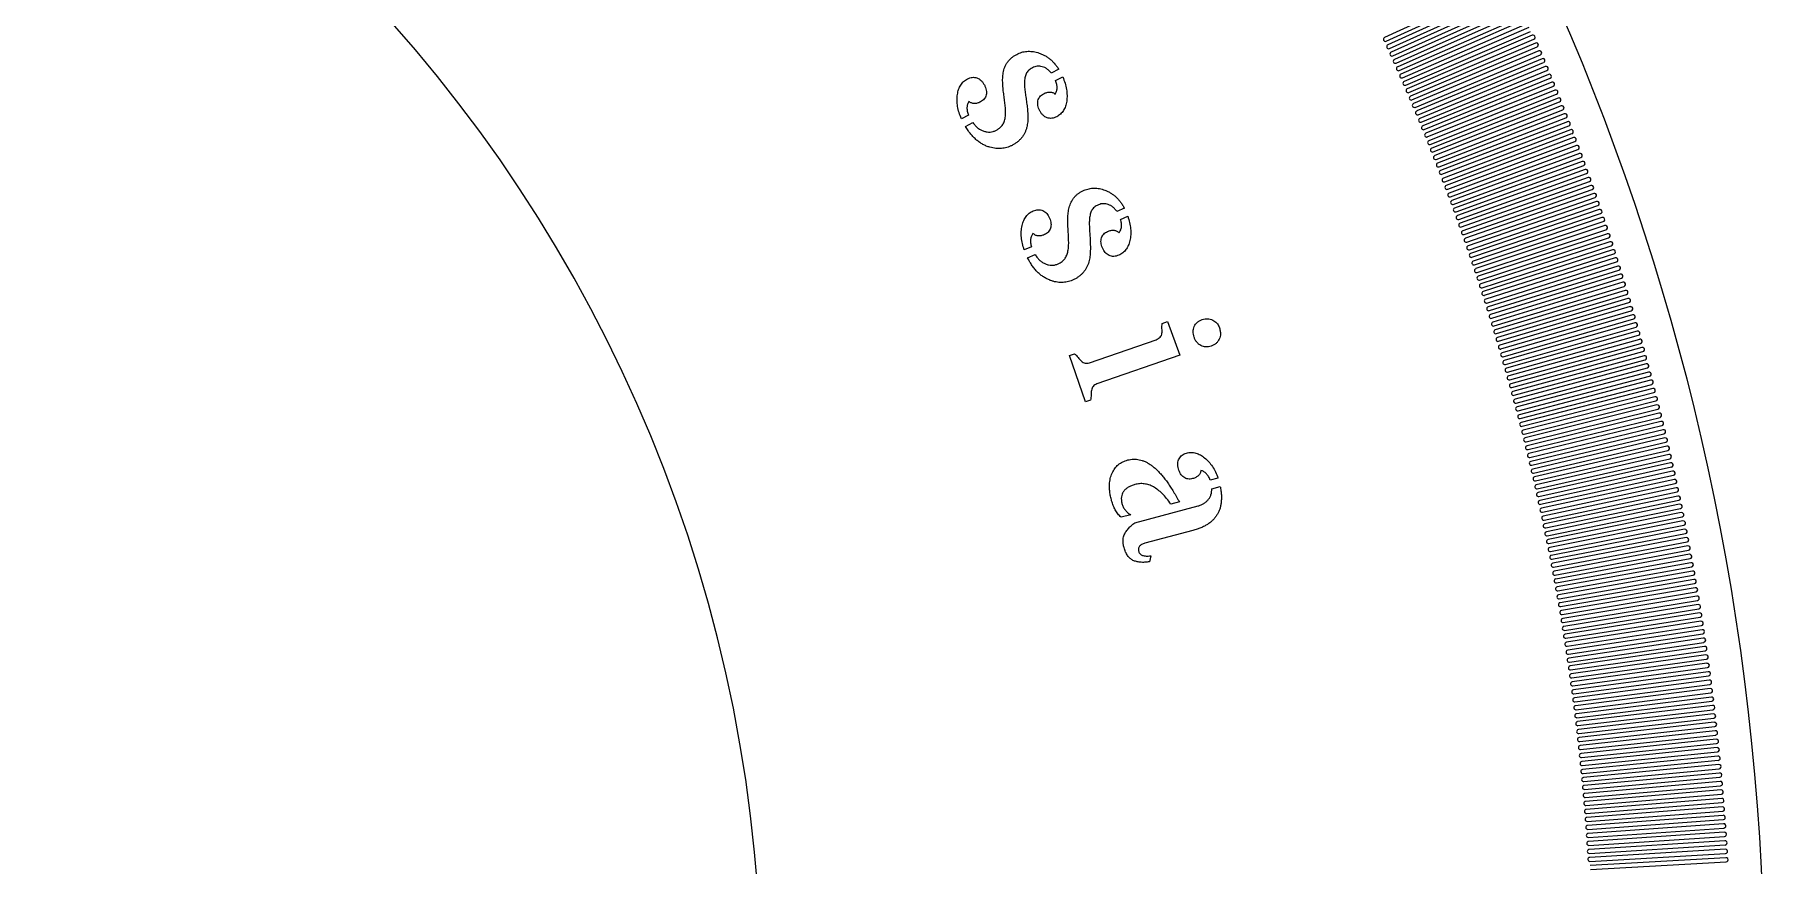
# Model space of a CAD drawing. Header units: millimetres. Extents: x -37.9 to 37.9, y -37.9 to 37.9.
# Drawn here: x 11.34 to 37.9, y 2 to 14.76 of the extents above; entities that cross this region are included whole.
import ezdxf

# ---------------------------------------------------------------- set-up
doc = ezdxf.new("R2010")
doc.units = ezdxf.units.MM

msp = doc.modelspace()

# ---------------------------------------------------------------- linework, layer by layer
at = {"color": 7, "linetype": 'Continuous', "lineweight": 15}
for p, q in [((33.962, 15.585), (32.066, 14.715)), ((32.091, 14.659), (33.989, 15.526)), ((34.016, 15.466), (32.117, 14.603)), ((32.142, 14.547), (34.043, 15.407)), ((34.07, 15.347), (32.168, 14.49)), ((32.193, 14.434), (34.097, 15.288)), ((34.124, 15.228), (32.218, 14.378)), ((32.243, 14.322), (34.15, 15.169)), ((34.176, 15.109), (32.268, 14.266)), ((32.293, 14.209), (34.203, 15.05)), ((34.229, 14.99), (32.318, 14.153)), ((32.342, 14.096), (34.255, 14.93)), ((34.281, 14.87), (32.367, 14.04)), ((32.391, 13.983), (34.307, 14.81)), ((34.333, 14.751), (32.416, 13.927)), ((32.44, 13.87), (34.359, 14.691)), ((34.384, 14.631), (32.464, 13.814)), ((32.488, 13.757), (34.41, 14.571)), ((34.435, 14.51), (32.512, 13.7)), ((32.536, 13.643), (34.46, 14.45)), ((34.485, 14.39), (32.56, 13.587)), ((27.062, 14.23), (26.948, 14.17)), ((27.015, 14.053), (27.124, 14.11)), ((32.583, 13.53), (34.51, 14.33)), ((34.535, 14.27), (32.607, 13.473)), ((32.63, 13.416), (34.56, 14.209)), ((34.585, 14.149), (32.654, 13.359)), ((32.677, 13.302), (34.61, 14.089)), ((34.634, 14.028), (32.7, 13.245)), ((32.723, 13.188), (34.659, 13.968)), ((34.683, 13.907), (32.746, 13.131)), ((32.769, 13.074), (34.707, 13.847)), ((34.731, 13.786), (32.792, 13.016)), ((32.815, 12.959), (34.755, 13.726)), ((34.779, 13.665), (32.837, 12.902)), ((32.86, 12.844), (34.803, 13.604)), ((25.677, 13.525), (25.568, 13.468)), ((25.63, 13.349), (25.744, 13.408)), ((34.827, 13.543), (32.882, 12.787)), ((32.904, 12.73), (34.85, 13.483)), ((34.874, 13.422), (32.926, 12.672)), ((32.948, 12.615), (34.897, 13.361)), ((34.92, 13.3), (32.97, 12.557)), ((32.992, 12.5), (34.944, 13.239)), ((34.967, 13.178), (33.014, 12.442)), ((33.036, 12.384), (34.99, 13.117)), ((35.012, 13.056), (33.057, 12.327)), ((33.079, 12.269), (35.035, 12.995)), ((35.058, 12.933), (33.1, 12.211)), ((33.121, 12.153), (35.08, 12.872)), ((35.103, 12.811), (33.143, 12.096)), ((33.164, 12.038), (35.125, 12.75)), ((35.147, 12.688), (33.185, 11.98)), ((33.205, 11.922), (35.169, 12.627)), ((35.191, 12.566), (33.226, 11.864)), ((33.247, 11.806), (35.213, 12.504)), ((35.235, 12.443), (33.267, 11.748)), ((33.288, 11.69), (35.257, 12.381)), ((35.278, 12.32), (33.308, 11.632)), ((33.328, 11.574), (35.3, 12.258)), ((28.072, 12.094), (27.955, 12.044)), ((28.012, 11.923), (28.124, 11.971)), ((35.321, 12.196), (33.349, 11.515)), ((33.369, 11.457), (35.342, 12.135)), ((35.363, 12.073), (33.389, 11.399)), ((33.408, 11.341), (35.384, 12.011)), ((35.405, 11.95), (33.428, 11.282)), ((33.448, 11.224), (35.426, 11.888)), ((35.447, 11.826), (33.467, 11.166)), ((33.487, 11.107), (35.467, 11.764)), ((35.488, 11.702), (33.506, 11.049)), ((26.645, 11.502), (26.532, 11.454)), ((33.525, 10.99), (35.508, 11.64)), ((35.528, 11.578), (33.544, 10.932)), ((33.564, 10.873), (35.549, 11.516)), ((35.569, 11.454), (33.582, 10.814)), ((26.585, 11.331), (26.702, 11.381)), ((33.601, 10.756), (35.589, 11.392)), ((35.608, 11.33), (33.62, 10.697)), ((33.639, 10.638), (35.628, 11.268)), ((35.648, 11.205), (33.657, 10.58)), ((33.676, 10.521), (35.667, 11.143)), ((35.687, 11.081), (33.694, 10.462)), ((33.712, 10.403), (35.706, 11.019)), ((35.725, 10.956), (33.73, 10.345)), ((33.748, 10.286), (35.744, 10.894)), ((35.763, 10.832), (33.766, 10.227)), ((33.784, 10.168), (35.782, 10.769)), ((35.801, 10.707), (33.802, 10.109)), ((33.819, 10.05), (35.819, 10.644)), ((35.838, 10.582), (33.837, 9.991)), ((33.854, 9.932), (35.856, 10.519)), ((35.875, 10.456), (33.871, 9.873)), ((33.888, 9.813), (35.893, 10.394)), ((28.651, 10.324), (28.735, 10.353)), ((28.735, 10.353), (28.924, 9.836)), ((35.911, 10.331), (33.906, 9.754)), ((33.923, 9.695), (35.929, 10.268)), ((35.947, 10.206), (33.939, 9.636)), ((33.956, 9.577), (35.964, 10.143)), ((27.226, 9.831), (27.307, 9.859)), ((27.472, 9.12), (27.226, 9.831)), ((27.535, 9.72), (28.558, 10.074)), ((28.924, 9.836), (27.648, 9.395)), ((35.982, 10.08), (33.973, 9.517)), ((33.989, 9.458), (36, 10.017)), ((36.017, 9.955), (34.006, 9.399)), ((34.022, 9.339), (36.034, 9.892)), ((36.052, 9.829), (34.038, 9.28)), ((34.055, 9.221), (36.069, 9.766)), ((36.086, 9.703), (34.071, 9.161)), ((34.087, 9.102), (36.103, 9.64)), ((36.119, 9.577), (34.102, 9.042)), ((34.118, 8.983), (36.136, 9.514)), ((36.153, 9.451), (34.134, 8.923)), ((34.149, 8.863), (36.169, 9.388)), ((36.185, 9.324), (34.165, 8.804)), ((27.553, 9.148), (27.472, 9.12)), ((34.18, 8.744), (36.202, 9.261)), ((36.218, 9.198), (34.195, 8.684)), ((34.21, 8.625), (36.234, 9.135)), ((36.25, 9.072), (34.225, 8.565)), ((34.24, 8.505), (36.265, 9.008)), ((36.281, 8.945), (34.255, 8.446)), ((34.27, 8.386), (36.297, 8.882)), ((36.312, 8.818), (34.284, 8.326)), ((34.299, 8.266), (36.327, 8.755)), ((36.343, 8.692), (34.313, 8.206)), ((34.327, 8.146), (36.358, 8.628)), ((36.373, 8.565), (34.342, 8.086)), ((34.356, 8.026), (36.388, 8.501)), ((36.402, 8.438), (34.37, 7.966)), ((34.383, 7.906), (36.417, 8.374)), ((36.432, 8.31), (34.397, 7.846)), ((34.411, 7.786), (36.446, 8.247)), ((36.46, 8.183), (34.424, 7.726)), ((34.438, 7.666), (36.475, 8.12)), ((36.489, 8.056), (34.451, 7.606)), ((34.464, 7.546), (36.503, 7.992)), ((29.508, 7.949), (29.39, 7.918)), ((29.414, 7.785), (29.542, 7.819)), ((36.517, 7.929), (34.477, 7.486)), ((34.49, 7.426), (36.53, 7.865)), ((36.544, 7.801), (34.503, 7.365)), ((34.516, 7.305), (36.558, 7.737)), ((28.232, 7.264), (29.203, 7.521)), ((28.916, 7.584), (28.785, 7.549)), ((36.571, 7.673), (34.529, 7.245)), ((34.541, 7.185), (36.584, 7.61)), ((36.598, 7.546), (34.554, 7.124)), ((34.566, 7.064), (36.611, 7.482)), ((28.168, 7.386), (28.02, 7.347)), ((36.624, 7.418), (34.579, 7.004)), ((34.591, 6.943), (36.637, 7.354)), ((36.649, 7.29), (34.603, 6.883)), ((34.615, 6.823), (36.662, 7.226)), ((29.124, 7.144), (28.386, 6.949)), ((36.675, 7.162), (34.627, 6.762)), ((34.638, 6.702), (36.687, 7.098)), ((36.699, 7.034), (34.65, 6.641)), ((34.662, 6.581), (36.712, 6.97)), ((28.477, 6.754), (28.456, 6.663)), ((36.724, 6.906), (34.673, 6.52)), ((34.684, 6.46), (36.736, 6.842)), ((36.748, 6.778), (34.696, 6.399)), ((34.707, 6.339), (36.759, 6.713)), ((36.771, 6.649), (34.718, 6.278)), ((34.729, 6.217), (36.783, 6.585)), ((36.794, 6.521), (34.739, 6.157)), ((34.75, 6.096), (36.805, 6.457)), ((36.817, 6.392), (34.761, 6.035)), ((34.771, 5.975), (36.828, 6.328)), ((36.839, 6.264), (34.782, 5.914)), ((34.792, 5.853), (36.85, 6.2)), ((36.86, 6.135), (34.802, 5.793)), ((34.812, 5.732), (36.871, 6.071)), ((36.881, 6.007), (34.822, 5.671)), ((34.832, 5.61), (36.892, 5.942)), ((36.902, 5.878), (34.842, 5.55)), ((34.851, 5.489), (36.912, 5.813)), ((36.922, 5.749), (34.861, 5.428)), ((34.87, 5.367), (36.932, 5.684)), ((36.942, 5.62), (34.879, 5.306)), ((34.889, 5.245), (36.952, 5.555)), ((36.962, 5.491), (34.898, 5.184)), ((34.907, 5.123), (36.971, 5.426)), ((36.981, 5.362), (34.916, 5.063)), ((34.924, 5.002), (36.99, 5.297)), ((36.999, 5.233), (34.933, 4.941)), ((34.942, 4.88), (37.008, 5.168)), ((37.017, 5.104), (34.95, 4.819)), ((34.959, 4.758), (37.026, 5.039)), ((37.035, 4.974), (34.967, 4.697)), ((34.975, 4.636), (37.043, 4.91)), ((37.052, 4.845), (34.983, 4.575)), ((34.991, 4.513), (37.06, 4.78)), ((37.069, 4.716), (34.999, 4.452)), ((35.006, 4.391), (37.077, 4.651)), ((37.085, 4.586), (35.014, 4.33)), ((35.022, 4.269), (37.093, 4.522)), ((37.101, 4.457), (35.029, 4.208)), ((35.036, 4.147), (37.108, 4.392)), ((37.116, 4.327), (35.043, 4.086)), ((35.05, 4.024), (37.123, 4.263)), ((37.131, 4.198), (35.057, 3.963)), ((35.064, 3.902), (37.138, 4.133)), ((37.145, 4.068), (35.071, 3.841)), ((35.078, 3.78), (37.152, 4.003)), ((37.159, 3.938), (35.084, 3.718)), ((35.091, 3.657), (37.166, 3.874)), ((37.173, 3.809), (35.097, 3.596)), ((35.103, 3.535), (37.179, 3.744)), ((37.186, 3.679), (35.109, 3.473)), ((35.115, 3.412), (37.192, 3.614)), ((37.198, 3.549), (35.121, 3.351)), ((35.127, 3.29), (37.205, 3.484)), ((37.211, 3.419), (35.133, 3.228)), ((35.138, 3.167), (37.217, 3.354)), ((37.222, 3.289), (35.144, 3.106)), ((35.149, 3.044), (37.228, 3.224)), ((37.234, 3.159), (35.154, 2.983)), ((35.16, 2.922), (37.239, 3.094)), ((37.244, 3.029), (35.165, 2.86)), ((35.17, 2.799), (37.25, 2.964)), ((37.255, 2.899), (35.174, 2.737)), ((35.179, 2.676), (37.26, 2.834)), ((37.265, 2.769), (35.184, 2.615)), ((35.188, 2.553), (37.269, 2.704)), ((37.274, 2.639), (35.193, 2.492)), ((35.197, 2.43), (37.279, 2.574)), ((37.283, 2.509), (35.201, 2.369)), ((35.205, 2.307), (37.287, 2.444)), ((37.292, 2.379), (35.209, 2.246)), ((35.213, 2.185), (37.296, 2.314)), ((37.3, 2.249), (35.217, 2.123)), ((35.22, 2.062), (37.304, 2.184)), ((37.307, 2.118), (35.224, 2)), ((35.227, 1.939), (37.311, 2.053))]:
    msp.add_line(p, q, dxfattribs=at)
msp.add_circle((0, 0), 37.9, dxfattribs=at)
for centre, radius, start, end in [((0, 0), 22.5, 272.5473, 267.4527), ((32.079, 14.687), 0.0308, 114.65, 294.55), ((34.346, 14.721), 0.0326, 293.15, 113.25), ((34.397, 14.601), 0.0326, 292.95, 113.05), ((32.13, 14.575), 0.0308, 114.45, 294.35), ((32.18, 14.462), 0.0308, 114.25, 294.15), ((32.231, 14.35), 0.0308, 114.05, 293.95), ((34.448, 14.48), 0.0326, 292.75, 112.85), ((34.498, 14.36), 0.0326, 292.55, 112.65), ((32.28, 14.237), 0.0308, 113.85, 293.75), ((32.33, 14.125), 0.0308, 113.65, 293.55), ((34.548, 14.24), 0.0326, 292.35, 112.45), ((34.597, 14.119), 0.0326, 292.15, 112.25), ((32.379, 14.012), 0.0308, 113.45, 293.35), ((32.428, 13.899), 0.0308, 113.25, 293.15), ((34.646, 13.998), 0.0326, 291.95, 112.05), ((34.695, 13.877), 0.0326, 291.75, 111.85), ((32.476, 13.785), 0.0308, 113.05, 292.95), ((32.524, 13.672), 0.0308, 112.85, 292.75), ((32.572, 13.558), 0.0308, 112.65, 292.55), ((34.743, 13.756), 0.0326, 291.55, 111.65), ((34.791, 13.634), 0.0326, 291.35, 111.45), ((32.619, 13.444), 0.0308, 112.45, 292.35), ((32.665, 13.331), 0.0308, 112.25, 292.15), ((34.839, 13.513), 0.0326, 291.15, 111.25), ((34.885, 13.391), 0.0326, 290.95, 111.05), ((34.932, 13.269), 0.0326, 290.75, 110.85), ((32.712, 13.216), 0.0308, 112.05, 291.95), ((32.758, 13.102), 0.0308, 111.85, 291.75), ((34.978, 13.147), 0.0326, 290.55, 110.65), ((35.024, 13.025), 0.0326, 290.35, 110.45), ((32.803, 12.988), 0.0308, 111.65, 291.55), ((32.848, 12.873), 0.0308, 111.45, 291.35), ((32.893, 12.758), 0.0308, 111.25, 291.15), ((35.069, 12.903), 0.0326, 290.15, 110.25), ((35.114, 12.78), 0.0326, 289.95, 110.05), ((32.937, 12.644), 0.0308, 111.05, 290.95), ((32.981, 12.528), 0.0308, 110.85, 290.75), ((35.158, 12.658), 0.0326, 289.75, 109.85), ((35.202, 12.535), 0.0326, 289.55, 109.65), ((33.025, 12.413), 0.0308, 110.65, 290.55), ((33.068, 12.298), 0.0308, 110.45, 290.35), ((35.246, 12.412), 0.0326, 289.35, 109.45), ((35.289, 12.289), 0.0326, 289.15, 109.25), ((33.111, 12.182), 0.0308, 110.25, 290.15), ((33.153, 12.067), 0.0308, 110.05, 289.95), ((33.195, 11.951), 0.0308, 109.85, 289.75), ((35.332, 12.166), 0.0326, 288.95, 109.05), ((35.374, 12.042), 0.0326, 288.75, 108.85), ((33.237, 11.835), 0.0308, 109.65, 289.55), ((33.278, 11.719), 0.0308, 109.45, 289.35), ((35.416, 11.919), 0.0326, 288.55, 108.65), ((35.457, 11.795), 0.0326, 288.35, 108.45), ((35.498, 11.671), 0.0326, 288.15, 108.25), ((33.318, 11.603), 0.0308, 109.25, 289.15), ((33.359, 11.486), 0.0308, 109.05, 288.95), ((35.539, 11.547), 0.0326, 287.95, 108.05), ((35.579, 11.423), 0.0326, 287.75, 107.85), ((33.399, 11.37), 0.0308, 108.85, 288.75), ((33.438, 11.253), 0.0308, 108.65, 288.55), ((33.477, 11.136), 0.0308, 108.45, 288.35), ((35.618, 11.299), 0.0326, 287.55, 107.65), ((35.657, 11.174), 0.0326, 287.35, 107.45), ((33.516, 11.019), 0.0308, 108.25, 288.15), ((33.554, 10.902), 0.0308, 108.05, 287.95), ((35.696, 11.05), 0.0326, 287.15, 107.25), ((35.735, 10.925), 0.0326, 286.95, 107.05), ((33.592, 10.785), 0.0308, 107.85, 287.75), ((33.629, 10.668), 0.0308, 107.65, 287.55), ((35.773, 10.8), 0.0326, 286.75, 106.85), ((35.81, 10.675), 0.0326, 286.55, 106.65), ((33.666, 10.55), 0.0308, 107.45, 287.35), ((33.703, 10.433), 0.0308, 107.25, 287.15), ((35.847, 10.55), 0.0326, 286.35, 106.45), ((35.884, 10.425), 0.0326, 286.15, 106.25), ((33.739, 10.315), 0.0308, 107.05, 286.95), ((33.775, 10.197), 0.0308, 106.85, 286.75), ((33.81, 10.079), 0.0308, 106.65, 286.55), ((35.92, 10.3), 0.0326, 285.95, 106.05), ((35.956, 10.174), 0.0326, 285.75, 105.85), ((33.845, 9.961), 0.0308, 106.45, 286.35), ((33.88, 9.843), 0.0308, 106.25, 286.15), ((35.991, 10.049), 0.0326, 285.55, 105.65), ((36.026, 9.923), 0.0326, 285.35, 105.45), ((36.06, 9.797), 0.0326, 285.15, 105.25), ((33.914, 9.725), 0.0308, 106.05, 285.95), ((33.948, 9.606), 0.0308, 105.85, 285.75), ((36.094, 9.671), 0.0326, 284.95, 105.05), ((36.128, 9.545), 0.0326, 284.75, 104.85), ((33.981, 9.488), 0.0308, 105.65, 285.55), ((34.014, 9.369), 0.0308, 105.45, 285.35), ((36.161, 9.419), 0.0326, 284.55, 104.65), ((36.193, 9.293), 0.0326, 284.35, 104.45), ((34.047, 9.25), 0.0308, 105.25, 285.15), ((34.079, 9.131), 0.0308, 105.05, 284.95), ((34.11, 9.012), 0.0308, 104.85, 284.75), ((36.226, 9.166), 0.0326, 284.15, 104.25), ((36.257, 9.04), 0.0326, 283.95, 104.05), ((34.142, 8.893), 0.0308, 104.65, 284.55), ((34.172, 8.774), 0.0308, 104.45, 284.35), ((36.289, 8.913), 0.0326, 283.75, 103.85), ((36.32, 8.787), 0.0326, 283.55, 103.65), ((34.203, 8.655), 0.0308, 104.25, 284.15), ((34.233, 8.535), 0.0308, 104.05, 283.95), ((36.35, 8.66), 0.0326, 283.35, 103.45), ((36.38, 8.533), 0.0326, 283.15, 103.25), ((34.262, 8.416), 0.0308, 103.85, 283.75), ((34.292, 8.296), 0.0308, 103.65, 283.55), ((36.41, 8.406), 0.0326, 282.95, 103.05), ((36.439, 8.279), 0.0326, 282.75, 102.85), ((34.32, 8.176), 0.0308, 103.45, 283.35), ((34.349, 8.056), 0.0308, 103.25, 283.15), ((36.467, 8.151), 0.0326, 282.55, 102.65), ((36.496, 8.024), 0.0326, 282.35, 102.45), ((34.377, 7.936), 0.0308, 103.05, 282.95), ((34.404, 7.816), 0.0308, 102.85, 282.75), ((34.431, 7.696), 0.0308, 102.65, 282.55), ((36.523, 7.897), 0.0326, 282.15, 102.25), ((36.551, 7.769), 0.0326, 281.95, 102.05), ((34.458, 7.576), 0.0308, 102.45, 282.35), ((34.484, 7.456), 0.0308, 102.25, 282.15), ((36.578, 7.641), 0.0326, 281.75, 101.85), ((36.604, 7.514), 0.0326, 281.55, 101.65), ((34.51, 7.335), 0.0308, 102.05, 281.95), ((34.535, 7.215), 0.0308, 101.85, 281.75), ((36.63, 7.386), 0.0326, 281.35, 101.45), ((36.656, 7.258), 0.0326, 281.15, 101.25), ((34.56, 7.094), 0.0308, 101.65, 281.55), ((34.585, 6.974), 0.0308, 101.45, 281.35), ((36.681, 7.13), 0.0326, 280.95, 101.05), ((36.706, 7.002), 0.0326, 280.75, 100.85), ((34.609, 6.853), 0.0308, 101.25, 281.15), ((34.633, 6.732), 0.0308, 101.05, 280.95), ((36.73, 6.874), 0.0326, 280.55, 100.65), ((36.753, 6.746), 0.0326, 280.35, 100.45), ((36.777, 6.617), 0.0326, 280.15, 100.25), ((34.656, 6.611), 0.0308, 100.85, 280.75), ((34.679, 6.49), 0.0308, 100.65, 280.55), ((34.701, 6.369), 0.0308, 100.45, 280.35), ((36.8, 6.489), 0.0326, 279.95, 100.05), ((36.822, 6.36), 0.0326, 279.75, 99.85), ((34.723, 6.248), 0.0308, 100.25, 280.15), ((34.745, 6.126), 0.0308, 100.05, 279.95), ((36.844, 6.232), 0.0326, 279.55, 99.65), ((36.866, 6.103), 0.0326, 279.35, 99.45), ((34.766, 6.005), 0.0308, 99.85, 279.75), ((34.787, 5.884), 0.0308, 99.65, 279.55), ((36.887, 5.974), 0.0326, 279.15, 99.25), ((36.907, 5.846), 0.0326, 278.95, 99.05), ((34.807, 5.762), 0.0308, 99.45, 279.35), ((34.827, 5.641), 0.0308, 99.25, 279.15), ((36.928, 5.717), 0.0326, 278.75, 98.85), ((36.947, 5.588), 0.0326, 278.55, 98.65), ((34.846, 5.519), 0.0308, 99.05, 278.95), ((34.865, 5.397), 0.0308, 98.85, 278.75), ((36.967, 5.459), 0.0326, 278.35, 98.45), ((36.985, 5.33), 0.0326, 278.15, 98.25), ((34.884, 5.276), 0.0308, 98.65, 278.55), ((34.902, 5.154), 0.0308, 98.45, 278.35), ((34.92, 5.032), 0.0308, 98.25, 278.15), ((37.004, 5.201), 0.0326, 277.95, 98.05), ((37.022, 5.071), 0.0326, 277.75, 97.85), ((34.937, 4.91), 0.0308, 98.05, 277.95), ((34.954, 4.788), 0.0308, 97.85, 277.75), ((37.039, 4.942), 0.0326, 277.55, 97.65), ((37.056, 4.813), 0.0326, 277.35, 97.45), ((34.971, 4.666), 0.0308, 97.65, 277.55), ((34.987, 4.544), 0.0308, 97.45, 277.35), ((37.073, 4.683), 0.0326, 277.15, 97.25), ((37.089, 4.554), 0.0326, 276.95, 97.05), ((35.003, 4.422), 0.0308, 97.25, 277.15), ((35.018, 4.3), 0.0308, 97.05, 276.95), ((37.105, 4.424), 0.0326, 276.75, 96.85), ((37.12, 4.295), 0.0326, 276.55, 96.65), ((35.033, 4.177), 0.0308, 96.85, 276.75), ((35.047, 4.055), 0.0308, 96.65, 276.55), ((37.135, 4.165), 0.0326, 276.35, 96.45), ((37.149, 4.036), 0.0326, 276.15, 96.25), ((35.061, 3.933), 0.0308, 96.45, 276.35), ((35.074, 3.81), 0.0308, 96.25, 276.15), ((37.163, 3.906), 0.0326, 275.95, 96.05), ((37.176, 3.776), 0.0326, 275.75, 95.85), ((35.088, 3.688), 0.0308, 96.05, 275.95), ((35.1, 3.565), 0.0308, 95.85, 275.75), ((35.112, 3.443), 0.0308, 95.65, 275.55), ((37.189, 3.646), 0.0326, 275.55, 95.65), ((37.202, 3.517), 0.0326, 275.35, 95.45), ((35.124, 3.32), 0.0308, 95.45, 275.35), ((35.136, 3.198), 0.0308, 95.25, 275.15), ((37.214, 3.387), 0.0326, 275.15, 95.25), ((37.225, 3.257), 0.0326, 274.95, 95.05), ((35.147, 3.075), 0.0308, 95.05, 274.95), ((35.157, 2.952), 0.0308, 94.85, 274.75), ((37.236, 3.127), 0.0326, 274.75, 94.85), ((37.247, 2.997), 0.0326, 274.55, 94.65), ((35.167, 2.829), 0.0308, 94.65, 274.55), ((35.177, 2.707), 0.0308, 94.45, 274.35), ((37.257, 2.867), 0.0326, 274.35, 94.45), ((37.267, 2.737), 0.0326, 274.15, 94.25), ((35.186, 2.584), 0.0308, 94.25, 274.15), ((35.195, 2.461), 0.0308, 94.05, 273.95), ((37.276, 2.607), 0.0326, 273.95, 94.05), ((37.285, 2.476), 0.0326, 273.75, 93.85), ((35.203, 2.338), 0.0308, 93.85, 273.75), ((35.211, 2.215), 0.0308, 93.65, 273.55), ((37.294, 2.346), 0.0326, 273.55, 93.65), ((37.302, 2.216), 0.0326, 273.35, 93.45), ((35.219, 2.092), 0.0308, 93.45, 273.35), ((37.309, 2.086), 0.0326, 273.15, 93.25)]:
    msp.add_arc(centre, radius, start, end, dxfattribs=at)
for points, knots in [([(26.215, 14.195), (26.219, 14.21), (26.225, 14.238), (26.242, 14.278), (26.261, 14.315), (26.285, 14.349), (26.312, 14.381), (26.344, 14.41), (26.38, 14.436), (26.406, 14.45), (26.419, 14.457)], [0, 0, 0, 0, 0.128597, 0.253205, 0.374255, 0.494604, 0.617181, 0.739646, 0.867446, 1, 1, 1, 1]), ([(26.419, 14.457), (26.431, 14.463), (26.456, 14.475), (26.494, 14.489), (26.534, 14.498), (26.574, 14.503), (26.614, 14.505), (26.656, 14.502), (26.698, 14.495), (26.726, 14.487), (26.741, 14.483)], [0, 0, 0, 0, 0.12432, 0.246978, 0.367379, 0.488543, 0.611627, 0.736385, 0.865571, 1, 1, 1, 1]), ([(26.741, 14.483), (26.757, 14.478), (26.789, 14.468), (26.835, 14.446), (26.88, 14.421), (26.921, 14.391), (26.961, 14.358), (26.997, 14.319), (27.032, 14.277), (27.052, 14.246), (27.062, 14.23)], [0, 0, 0, 0, 0.122063, 0.243019, 0.363066, 0.48543, 0.60805, 0.734438, 0.86467, 1, 1, 1, 1]), ([(25.66, 14.079), (25.673, 14.085), (25.697, 14.096), (25.735, 14.105), (25.772, 14.104), (25.808, 14.096), (25.842, 14.08), (25.872, 14.056), (25.899, 14.025), (25.921, 13.987), (25.94, 13.948), (25.951, 13.909), (25.954, 13.87), (25.949, 13.834), (25.938, 13.8), (25.92, 13.771), (25.894, 13.746), (25.873, 13.733), (25.863, 13.727)], [0, 0, 0, 0, 0.068068, 0.130582, 0.189317, 0.248774, 0.309712, 0.371112, 0.437705, 0.510091, 0.582287, 0.648769, 0.710029, 0.769958, 0.827165, 0.882364, 0.939399, 1, 1, 1, 1]), ([(25.744, 13.408), (25.756, 13.393), (25.78, 13.363), (25.821, 13.325), (25.865, 13.295), (25.913, 13.275), (25.961, 13.264), (26.009, 13.262), (26.055, 13.27), (26.097, 13.288), (26.135, 13.31), (26.168, 13.335), (26.193, 13.362), (26.212, 13.391), (26.225, 13.422), (26.235, 13.454), (26.242, 13.488), (26.247, 13.536), (26.248, 13.601), (26.24, 13.682), (26.229, 13.766), (26.217, 13.852), (26.207, 13.94), (26.201, 14.027), (26.201, 14.112), (26.211, 14.168), (26.215, 14.195)], [0, 0, 0, 0, 0.043088, 0.083319, 0.121622, 0.159124, 0.195248, 0.229091, 0.262343, 0.296146, 0.328981, 0.358557, 0.384952, 0.409426, 0.433328, 0.457814, 0.482779, 0.508736, 0.564188, 0.623673, 0.686219, 0.749546, 0.813397, 0.877351, 0.939783, 1, 1, 1, 1]), ([(26.948, 14.17), (26.938, 14.182), (26.919, 14.204), (26.885, 14.232), (26.849, 14.254), (26.81, 14.268), (26.771, 14.275), (26.732, 14.275), (26.694, 14.267), (26.659, 14.252), (26.626, 14.233), (26.599, 14.21), (26.577, 14.185), (26.562, 14.157), (26.551, 14.127), (26.543, 14.096), (26.538, 14.062), (26.535, 14.013), (26.538, 13.948), (26.548, 13.866), (26.562, 13.78), (26.573, 13.691), (26.584, 13.601), (26.59, 13.511), (26.59, 13.423), (26.578, 13.366), (26.572, 13.338)], [0, 0, 0, 0, 0.035754, 0.068996, 0.101293, 0.132899, 0.163862, 0.193204, 0.222779, 0.253408, 0.283219, 0.310374, 0.335392, 0.359672, 0.383757, 0.409072, 0.435335, 0.462884, 0.52197, 0.586244, 0.654216, 0.724291, 0.794923, 0.865264, 0.933623, 1, 1, 1, 1]), ([(27.124, 14.11), (27.137, 14.078), (27.162, 14.016), (27.184, 13.921), (27.193, 13.828), (27.188, 13.768), (27.185, 13.739)], [0, 0, 0, 0, 0.27197, 0.5266099, 0.7667239, 1, 1, 1, 1]), ([(25.568, 13.468), (25.555, 13.5), (25.53, 13.561), (25.508, 13.655), (25.499, 13.749), (25.504, 13.81), (25.507, 13.84)], [0, 0, 0, 0, 0.266263, 0.519444, 0.761841, 1, 1, 1, 1]), ([(25.507, 13.84), (25.51, 13.854), (25.514, 13.881), (25.525, 13.919), (25.539, 13.954), (25.557, 13.986), (25.578, 14.015), (25.602, 14.04), (25.63, 14.062), (25.65, 14.073), (25.66, 14.079)], [0, 0, 0, 0, 0.143447, 0.276874, 0.404858, 0.527556, 0.645945, 0.762927, 0.880692, 1, 1, 1, 1]), ([(27.032, 13.499), (27.019, 13.493), (26.995, 13.482), (26.957, 13.473), (26.92, 13.474), (26.883, 13.482), (26.85, 13.499), (26.82, 13.523), (26.793, 13.554), (26.77, 13.59), (26.753, 13.63), (26.742, 13.67), (26.739, 13.708), (26.743, 13.744), (26.754, 13.778), (26.773, 13.808), (26.798, 13.833), (26.819, 13.845), (26.829, 13.851)], [0, 0, 0, 0, 0.068071, 0.130586, 0.190106, 0.249565, 0.309802, 0.371204, 0.437799, 0.509933, 0.582529, 0.649013, 0.710275, 0.769429, 0.826637, 0.882917, 0.939397, 1, 1, 1, 1]), ([(26.829, 13.851), (26.838, 13.856), (26.855, 13.864), (26.88, 13.872), (26.905, 13.877), (26.928, 13.879), (26.95, 13.876), (26.971, 13.869), (26.991, 13.859), (27.003, 13.849), (27.009, 13.845)], [0, 0, 0, 0, 0.151689, 0.290471, 0.41761, 0.537527, 0.653196, 0.765952, 0.880811, 1, 1, 1, 1]), ([(27.009, 13.845), (27.017, 13.859), (27.033, 13.889), (27.04, 13.941), (27.035, 13.997), (27.022, 14.033), (27.015, 14.053)], [0, 0, 0, 0, 0.229953, 0.463432, 0.714773, 1, 1, 1, 1]), ([(25.683, 13.734), (25.675, 13.719), (25.659, 13.69), (25.652, 13.637), (25.657, 13.581), (25.67, 13.545), (25.677, 13.525)], [0, 0, 0, 0, 0.229446, 0.462412, 0.715401, 1, 1, 1, 1]), ([(25.863, 13.727), (25.854, 13.723), (25.837, 13.714), (25.812, 13.706), (25.787, 13.701), (25.764, 13.7), (25.742, 13.702), (25.721, 13.71), (25.701, 13.719), (25.689, 13.729), (25.683, 13.734)], [0, 0, 0, 0, 0.1517532, 0.2905945, 0.417788, 0.5376265, 0.6530479, 0.765852, 0.8807602, 1, 1, 1, 1]), ([(27.185, 13.739), (27.183, 13.725), (27.178, 13.698), (27.167, 13.659), (27.153, 13.624), (27.135, 13.592), (27.114, 13.564), (27.09, 13.539), (27.062, 13.517), (27.042, 13.505), (27.032, 13.499)], [0, 0, 0, 0, 0.143447, 0.276874, 0.404858, 0.527556, 0.645945, 0.762927, 0.880692, 1, 1, 1, 1]), ([(26.006, 13.03), (25.987, 13.036), (25.95, 13.048), (25.898, 13.073), (25.848, 13.104), (25.8, 13.141), (25.753, 13.184), (25.71, 13.234), (25.668, 13.288), (25.643, 13.328), (25.63, 13.349)], [0, 0, 0, 0, 0.114557, 0.229382, 0.345488, 0.465487, 0.589953, 0.719919, 0.856267, 1, 1, 1, 1]), ([(26.572, 13.338), (26.568, 13.323), (26.56, 13.293), (26.542, 13.251), (26.519, 13.211), (26.494, 13.174), (26.463, 13.141), (26.429, 13.11), (26.39, 13.083), (26.362, 13.067), (26.348, 13.059)], [0, 0, 0, 0, 0.127345, 0.250093, 0.372166, 0.493213, 0.614525, 0.738632, 0.866168, 1, 1, 1, 1]), ([(26.348, 13.059), (26.334, 13.053), (26.308, 13.04), (26.268, 13.026), (26.226, 13.016), (26.183, 13.011), (26.14, 13.008), (26.096, 13.011), (26.051, 13.019), (26.021, 13.026), (26.006, 13.03)], [0, 0, 0, 0, 0.124389, 0.245932, 0.367887, 0.488732, 0.611491, 0.737121, 0.865484, 1, 1, 1, 1]), ([(27.229, 12.125), (27.234, 12.138), (27.243, 12.166), (27.262, 12.204), (27.284, 12.24), (27.31, 12.272), (27.34, 12.301), (27.374, 12.327), (27.411, 12.351), (27.438, 12.363), (27.451, 12.369)], [0, 0, 0, 0, 0.128248, 0.252497, 0.373545, 0.494267, 0.616287, 0.740314, 0.867607, 1, 1, 1, 1]), ([(27.451, 12.369), (27.464, 12.374), (27.489, 12.384), (27.528, 12.394), (27.568, 12.401), (27.608, 12.403), (27.649, 12.401), (27.69, 12.395), (27.732, 12.385), (27.759, 12.375), (27.773, 12.37)], [0, 0, 0, 0, 0.124262, 0.245962, 0.36671, 0.489094, 0.6114, 0.73646, 0.866625, 1, 1, 1, 1]), ([(27.773, 12.37), (27.788, 12.364), (27.82, 12.351), (27.864, 12.326), (27.905, 12.298), (27.944, 12.266), (27.98, 12.228), (28.013, 12.187), (28.044, 12.143), (28.062, 12.11), (28.072, 12.094)], [0, 0, 0, 0, 0.121777, 0.242963, 0.363116, 0.48422, 0.608056, 0.734185, 0.864246, 1, 1, 1, 1]), ([(26.5, 11.826), (26.503, 11.84), (26.51, 11.866), (26.524, 11.904), (26.541, 11.937), (26.561, 11.968), (26.584, 11.994), (26.61, 12.017), (26.639, 12.037), (26.66, 12.047), (26.671, 12.052)], [0, 0, 0, 0, 0.1433338, 0.2772645, 0.4053917, 0.5263823, 0.6452075, 0.7615996, 0.8798885, 1, 1, 1, 1]), ([(26.671, 12.052), (26.684, 12.057), (26.708, 12.067), (26.747, 12.072), (26.784, 12.069), (26.819, 12.058), (26.851, 12.039), (26.879, 12.013), (26.904, 11.98), (26.923, 11.942), (26.937, 11.901), (26.945, 11.861), (26.945, 11.823), (26.938, 11.787), (26.924, 11.755), (26.903, 11.727), (26.877, 11.704), (26.856, 11.693), (26.844, 11.688)], [0, 0, 0, 0, 0.06826, 0.130209, 0.189481, 0.249024, 0.30902, 0.371498, 0.437356, 0.509934, 0.582431, 0.648246, 0.710481, 0.769961, 0.827474, 0.882619, 0.939015, 1, 1, 1, 1]), ([(26.702, 11.381), (26.713, 11.364), (26.734, 11.333), (26.772, 11.292), (26.814, 11.26), (26.86, 11.236), (26.906, 11.221), (26.953, 11.216), (26.999, 11.22), (27.043, 11.234), (27.082, 11.254), (27.116, 11.276), (27.144, 11.3), (27.165, 11.328), (27.18, 11.357), (27.193, 11.388), (27.202, 11.422), (27.211, 11.469), (27.217, 11.533), (27.215, 11.614), (27.211, 11.699), (27.206, 11.785), (27.202, 11.872), (27.203, 11.959), (27.209, 12.044), (27.223, 12.098), (27.229, 12.125)], [0, 0, 0, 0, 0.043029, 0.08299, 0.121516, 0.159019, 0.195082, 0.228983, 0.262114, 0.295958, 0.328752, 0.358626, 0.384965, 0.409524, 0.433382, 0.457944, 0.482715, 0.508794, 0.564128, 0.623773, 0.686287, 0.749537, 0.813427, 0.877285, 0.939988, 1, 1, 1, 1]), ([(27.955, 12.044), (27.945, 12.056), (27.928, 12.08), (27.897, 12.111), (27.862, 12.135), (27.825, 12.151), (27.786, 12.162), (27.748, 12.165), (27.71, 12.16), (27.673, 12.147), (27.639, 12.13), (27.611, 12.11), (27.587, 12.087), (27.564, 12.052), (27.545, 12), (27.534, 11.932), (27.531, 11.856), (27.535, 11.773), (27.541, 11.687), (27.546, 11.598), (27.549, 11.508), (27.548, 11.419), (27.542, 11.331), (27.526, 11.275), (27.518, 11.247)], [0, 0, 0, 0, 0.0359232, 0.0694539, 0.1019715, 0.1335516, 0.1644332, 0.1940145, 0.2233757, 0.254074, 0.2837962, 0.3108366, 0.3359192, 0.360151, 0.409101, 0.462935, 0.5219854, 0.5866174, 0.6547184, 0.7246384, 0.7948678, 0.8650655, 0.9333505, 1, 1, 1, 1]), ([(28.124, 11.971), (28.134, 11.938), (28.154, 11.875), (28.169, 11.779), (28.171, 11.686), (28.161, 11.627), (28.156, 11.598)], [0, 0, 0, 0, 0.2720809, 0.5257338, 0.7674875, 1, 1, 1, 1]), ([(26.532, 11.454), (26.522, 11.486), (26.502, 11.548), (26.487, 11.644), (26.484, 11.737), (26.495, 11.797), (26.5, 11.826)], [0, 0, 0, 0, 0.266482, 0.519015, 0.762176, 1, 1, 1, 1]), ([(26.667, 11.708), (26.663, 11.701), (26.653, 11.688), (26.642, 11.665), (26.634, 11.641), (26.63, 11.616), (26.629, 11.589), (26.631, 11.561), (26.636, 11.532), (26.642, 11.512), (26.645, 11.502)], [0, 0, 0, 0, 0.1166451, 0.2304842, 0.3466874, 0.4635004, 0.5875352, 0.7162228, 0.8534238, 1, 1, 1, 1]), ([(26.844, 11.688), (26.835, 11.684), (26.818, 11.677), (26.792, 11.671), (26.768, 11.668), (26.745, 11.668), (26.723, 11.673), (26.703, 11.681), (26.684, 11.693), (26.673, 11.703), (26.667, 11.708)], [0, 0, 0, 0, 0.15263, 0.289746, 0.418774, 0.536894, 0.652201, 0.766048, 0.878976, 1, 1, 1, 1]), ([(27.986, 11.373), (27.973, 11.368), (27.948, 11.358), (27.909, 11.353), (27.872, 11.355), (27.837, 11.367), (27.805, 11.386), (27.777, 11.412), (27.752, 11.444), (27.733, 11.483), (27.719, 11.524), (27.711, 11.563), (27.711, 11.602), (27.718, 11.637), (27.732, 11.67), (27.752, 11.698), (27.779, 11.721), (27.8, 11.731), (27.812, 11.737)], [0, 0, 0, 0, 0.068236, 0.130164, 0.190144, 0.249666, 0.310038, 0.371911, 0.43822, 0.510773, 0.583244, 0.649037, 0.710463, 0.769923, 0.827416, 0.883173, 0.939036, 1, 1, 1, 1]), ([(27.812, 11.737), (27.821, 11.74), (27.838, 11.747), (27.864, 11.754), (27.888, 11.757), (27.912, 11.757), (27.933, 11.751), (27.954, 11.744), (27.973, 11.732), (27.983, 11.722), (27.989, 11.716)], [0, 0, 0, 0, 0.1522626, 0.2896676, 0.4183844, 0.538726, 0.6518276, 0.764484, 0.8792675, 1, 1, 1, 1]), ([(27.989, 11.716), (27.994, 11.723), (28.003, 11.737), (28.015, 11.76), (28.022, 11.784), (28.027, 11.809), (28.027, 11.835), (28.026, 11.863), (28.02, 11.893), (28.014, 11.913), (28.012, 11.923)], [0, 0, 0, 0, 0.116904, 0.230995, 0.347456, 0.464528, 0.586621, 0.715594, 0.853099, 1, 1, 1, 1]), ([(28.156, 11.598), (28.153, 11.585), (28.146, 11.558), (28.132, 11.521), (28.115, 11.487), (28.095, 11.457), (28.072, 11.43), (28.046, 11.407), (28.018, 11.387), (27.996, 11.378), (27.986, 11.373)], [0, 0, 0, 0, 0.14207, 0.276291, 0.403958, 0.525211, 0.645528, 0.761083, 0.879628, 1, 1, 1, 1]), ([(26.933, 10.986), (26.915, 10.993), (26.88, 11.008), (26.829, 11.037), (26.782, 11.071), (26.737, 11.112), (26.695, 11.158), (26.655, 11.21), (26.618, 11.268), (26.596, 11.31), (26.585, 11.331)], [0, 0, 0, 0, 0.113887, 0.228222, 0.345276, 0.46511, 0.589639, 0.719885, 0.856223, 1, 1, 1, 1]), ([(27.518, 11.247), (27.512, 11.233), (27.502, 11.204), (27.48, 11.164), (27.456, 11.126), (27.427, 11.092), (27.395, 11.061), (27.358, 11.034), (27.318, 11.009), (27.289, 10.995), (27.274, 10.989)], [0, 0, 0, 0, 0.126224, 0.250174, 0.37199, 0.491655, 0.614616, 0.738793, 0.866129, 1, 1, 1, 1]), ([(27.274, 10.989), (27.261, 10.983), (27.234, 10.972), (27.192, 10.962), (27.15, 10.955), (27.107, 10.953), (27.064, 10.955), (27.021, 10.96), (26.976, 10.971), (26.947, 10.981), (26.933, 10.986)], [0, 0, 0, 0, 0.12441, 0.246005, 0.368062, 0.488798, 0.6122, 0.736572, 0.866146, 1, 1, 1, 1]), ([(29.246, 9.985), (29.234, 9.992), (29.211, 10.006), (29.182, 10.037), (29.158, 10.072), (29.141, 10.113), (29.129, 10.156), (29.126, 10.198), (29.13, 10.239), (29.143, 10.278), (29.164, 10.313), (29.191, 10.343), (29.226, 10.367), (29.253, 10.378), (29.266, 10.383)], [0, 0, 0, 0, 0.081245, 0.161538, 0.24543, 0.335143, 0.425865, 0.509076, 0.589686, 0.67025, 0.751091, 0.830104, 0.912418, 1, 1, 1, 1]), ([(29.266, 10.383), (29.281, 10.387), (29.308, 10.396), (29.35, 10.398), (29.391, 10.392), (29.428, 10.377), (29.462, 10.357), (29.49, 10.332), (29.512, 10.304), (29.526, 10.272), (29.535, 10.241), (29.542, 10.212), (29.546, 10.186), (29.547, 10.156), (29.543, 10.122), (29.533, 10.096), (29.529, 10.084)], [0, 0, 0, 0, 0.088188, 0.16997, 0.248647, 0.329213, 0.408016, 0.480627, 0.549742, 0.618966, 0.684719, 0.743211, 0.794096, 0.839675, 0.921044, 1, 1, 1, 1]), ([(28.558, 10.074), (28.57, 10.079), (28.593, 10.089), (28.621, 10.112), (28.641, 10.14), (28.646, 10.163), (28.648, 10.174)], [0, 0, 0, 0, 0.278935, 0.527921, 0.7588, 1, 1, 1, 1]), ([(28.648, 10.174), (28.649, 10.185), (28.651, 10.209), (28.648, 10.245), (28.647, 10.284), (28.65, 10.31), (28.651, 10.324)], [0, 0, 0, 0, 0.226846, 0.469471, 0.727936, 1, 1, 1, 1]), ([(27.307, 9.859), (27.317, 9.85), (27.336, 9.833), (27.36, 9.803), (27.383, 9.773), (27.4, 9.756), (27.409, 9.748)], [0, 0, 0, 0, 0.256846, 0.514639, 0.763457, 1, 1, 1, 1]), ([(29.406, 9.976), (29.392, 9.972), (29.365, 9.964), (29.324, 9.963), (29.283, 9.968), (29.258, 9.98), (29.246, 9.985)], [0, 0, 0, 0, 0.262931, 0.509588, 0.750245, 1, 1, 1, 1]), ([(29.529, 10.084), (29.522, 10.072), (29.51, 10.047), (29.481, 10.017), (29.447, 9.993), (29.42, 9.982), (29.406, 9.976)], [0, 0, 0, 0, 0.245345, 0.486773, 0.735709, 1, 1, 1, 1]), ([(27.409, 9.748), (27.418, 9.74), (27.435, 9.725), (27.467, 9.714), (27.501, 9.711), (27.523, 9.717), (27.535, 9.72)], [0, 0, 0, 0, 0.260784, 0.49772, 0.737351, 1, 1, 1, 1]), ([(27.648, 9.395), (27.637, 9.39), (27.616, 9.382), (27.591, 9.358), (27.573, 9.329), (27.568, 9.307), (27.566, 9.295)], [0, 0, 0, 0, 0.261285, 0.502973, 0.741358, 1, 1, 1, 1]), ([(27.566, 9.295), (27.564, 9.284), (27.561, 9.26), (27.561, 9.224), (27.559, 9.186), (27.555, 9.161), (27.553, 9.148)], [0, 0, 0, 0, 0.23816, 0.484824, 0.738115, 1, 1, 1, 1]), ([(28.124, 8.227), (28.138, 8.23), (28.167, 8.237), (28.212, 8.241), (28.256, 8.239), (28.301, 8.232), (28.345, 8.22), (28.389, 8.203), (28.433, 8.18), (28.477, 8.152), (28.521, 8.119), (28.565, 8.08), (28.608, 8.036), (28.652, 7.987), (28.696, 7.933), (28.739, 7.874), (28.782, 7.809), (28.81, 7.763), (28.825, 7.74)], [0, 0, 0, 0, 0.049168, 0.097501, 0.145678, 0.194384, 0.244281, 0.295988, 0.349593, 0.406515, 0.466286, 0.529702, 0.597059, 0.668602, 0.744538, 0.825039, 0.909958, 1, 1, 1, 1]), ([(29.118, 7.941), (29.106, 7.938), (29.083, 7.933), (29.048, 7.935), (29.014, 7.944), (28.983, 7.961), (28.956, 7.985), (28.933, 8.015), (28.915, 8.052), (28.901, 8.092), (28.892, 8.134), (28.891, 8.175), (28.897, 8.213), (28.911, 8.247), (28.931, 8.277), (28.956, 8.302), (28.988, 8.321), (29.023, 8.333), (29.06, 8.341), (29.098, 8.344), (29.134, 8.341), (29.17, 8.333), (29.205, 8.321), (29.239, 8.306), (29.273, 8.285), (29.294, 8.268), (29.304, 8.26)], [0, 0, 0, 0, 0.040949, 0.079246, 0.11609, 0.15483, 0.19475, 0.236392, 0.281044, 0.329918, 0.378561, 0.423185, 0.464657, 0.50519, 0.544666, 0.583729, 0.622802, 0.664637, 0.707444, 0.748991, 0.788911, 0.829119, 0.870099, 0.91168, 0.954858, 1, 1, 1, 1]), ([(29.304, 8.26), (29.326, 8.24), (29.37, 8.201), (29.425, 8.127), (29.473, 8.043), (29.496, 7.981), (29.508, 7.949)], [0, 0, 0, 0, 0.231485, 0.473216, 0.727548, 1, 1, 1, 1]), ([(28.02, 7.347), (28.003, 7.364), (27.97, 7.399), (27.93, 7.46), (27.898, 7.527), (27.875, 7.598), (27.858, 7.669), (27.847, 7.735), (27.841, 7.794), (27.841, 7.848), (27.846, 7.897), (27.854, 7.942), (27.866, 7.985), (27.877, 8.012), (27.882, 8.025)], [0, 0, 0, 0, 0.098894, 0.197722, 0.298761, 0.403528, 0.505771, 0.597918, 0.679317, 0.751768, 0.817961, 0.881527, 0.941781, 1, 1, 1, 1]), ([(27.882, 8.025), (27.889, 8.037), (27.901, 8.062), (27.923, 8.096), (27.948, 8.127), (27.977, 8.154), (28.009, 8.178), (28.045, 8.198), (28.083, 8.215), (28.11, 8.223), (28.124, 8.227)], [0, 0, 0, 0, 0.128835, 0.253174, 0.375304, 0.49593, 0.616744, 0.740525, 0.867519, 1, 1, 1, 1]), ([(29.245, 8.066), (29.244, 8.059), (29.242, 8.044), (29.235, 8.023), (29.223, 8.004), (29.209, 7.987), (29.191, 7.972), (29.17, 7.96), (29.146, 7.948), (29.128, 7.943), (29.118, 7.941)], [0, 0, 0, 0, 0.119889, 0.233985, 0.347418, 0.462907, 0.58193, 0.709971, 0.847855, 1, 1, 1, 1]), ([(29.39, 7.918), (29.382, 7.936), (29.367, 7.972), (29.333, 8.017), (29.293, 8.05), (29.261, 8.061), (29.245, 8.066)], [0, 0, 0, 0, 0.2827872, 0.5369819, 0.7685124, 1, 1, 1, 1]), ([(28.233, 7.85), (28.215, 7.845), (28.18, 7.834), (28.132, 7.81), (28.091, 7.781), (28.059, 7.746), (28.036, 7.705), (28.024, 7.66), (28.023, 7.61), (28.032, 7.557), (28.051, 7.505), (28.081, 7.458), (28.12, 7.417), (28.151, 7.397), (28.168, 7.386)], [0, 0, 0, 0, 0.092173, 0.176216, 0.255226, 0.330712, 0.403876, 0.477003, 0.555275, 0.642412, 0.731739, 0.818574, 0.906998, 1, 1, 1, 1]), ([(28.785, 7.549), (28.764, 7.579), (28.723, 7.635), (28.656, 7.709), (28.588, 7.769), (28.519, 7.815), (28.449, 7.846), (28.377, 7.863), (28.304, 7.865), (28.257, 7.855), (28.233, 7.85)], [0, 0, 0, 0, 0.162536, 0.310506, 0.444009, 0.565121, 0.678208, 0.785862, 0.891499, 1, 1, 1, 1]), ([(28.825, 7.74), (28.841, 7.713), (28.872, 7.662), (28.901, 7.609), (28.916, 7.584)], [0, 0, 0, 0, 0.513388, 1, 1, 1, 1]), ([(29.542, 7.819), (29.546, 7.798), (29.555, 7.755), (29.561, 7.693), (29.562, 7.633), (29.558, 7.577), (29.55, 7.523), (29.537, 7.473), (29.518, 7.426), (29.494, 7.382), (29.465, 7.341), (29.431, 7.303), (29.392, 7.269), (29.348, 7.237), (29.299, 7.209), (29.245, 7.184), (29.186, 7.161), (29.145, 7.15), (29.124, 7.144)], [0, 0, 0, 0, 0.073495, 0.1430237, 0.2090335, 0.2714442, 0.331288, 0.3886057, 0.4442435, 0.4997156, 0.5550856, 0.6108606, 0.6685355, 0.7280495, 0.7907589, 0.8567, 0.926088, 1, 1, 1, 1]), ([(29.203, 7.521), (29.218, 7.526), (29.248, 7.535), (29.29, 7.557), (29.326, 7.583), (29.358, 7.615), (29.384, 7.652), (29.401, 7.693), (29.413, 7.738), (29.414, 7.769), (29.414, 7.785)], [0, 0, 0, 0, 0.1329928, 0.2583865, 0.3802328, 0.5015921, 0.6229797, 0.7444309, 0.8686695, 1, 1, 1, 1]), ([(28.063, 7.063), (28.071, 7.082), (28.089, 7.119), (28.127, 7.17), (28.175, 7.22), (28.212, 7.249), (28.232, 7.264)], [0, 0, 0, 0, 0.225463, 0.464717, 0.7203, 1, 1, 1, 1]), ([(28.066, 6.881), (28.062, 6.899), (28.054, 6.933), (28.049, 6.982), (28.051, 7.026), (28.059, 7.051), (28.063, 7.063)], [0, 0, 0, 0, 0.301001, 0.565805, 0.796278, 1, 1, 1, 1]), ([(28.386, 6.949), (28.377, 6.946), (28.36, 6.941), (28.336, 6.93), (28.317, 6.917), (28.303, 6.902), (28.293, 6.885), (28.287, 6.865), (28.287, 6.844), (28.29, 6.829), (28.292, 6.822)], [0, 0, 0, 0, 0.161735, 0.301657, 0.427357, 0.539848, 0.646671, 0.756605, 0.870585, 1, 1, 1, 1]), ([(28.456, 6.663), (28.431, 6.66), (28.384, 6.654), (28.317, 6.655), (28.256, 6.665), (28.211, 6.68), (28.179, 6.699), (28.157, 6.715), (28.137, 6.735), (28.119, 6.758), (28.103, 6.784), (28.089, 6.814), (28.076, 6.846), (28.069, 6.869), (28.066, 6.881)], [0, 0, 0, 0, 0.14758, 0.28104, 0.400918, 0.511265, 0.565059, 0.618818, 0.674087, 0.732441, 0.792764, 0.857559, 0.926413, 1, 1, 1, 1]), ([(28.292, 6.822), (28.294, 6.815), (28.299, 6.802), (28.312, 6.785), (28.329, 6.771), (28.35, 6.761), (28.376, 6.754), (28.406, 6.751), (28.44, 6.751), (28.464, 6.753), (28.477, 6.754)], [0, 0, 0, 0, 0.098343, 0.195768, 0.292782, 0.401724, 0.522655, 0.662074, 0.820738, 1, 1, 1, 1])]:
    msp.add_open_spline(points, degree=3, knots=knots, dxfattribs=at)

doc.saveas('drawing.dxf')
